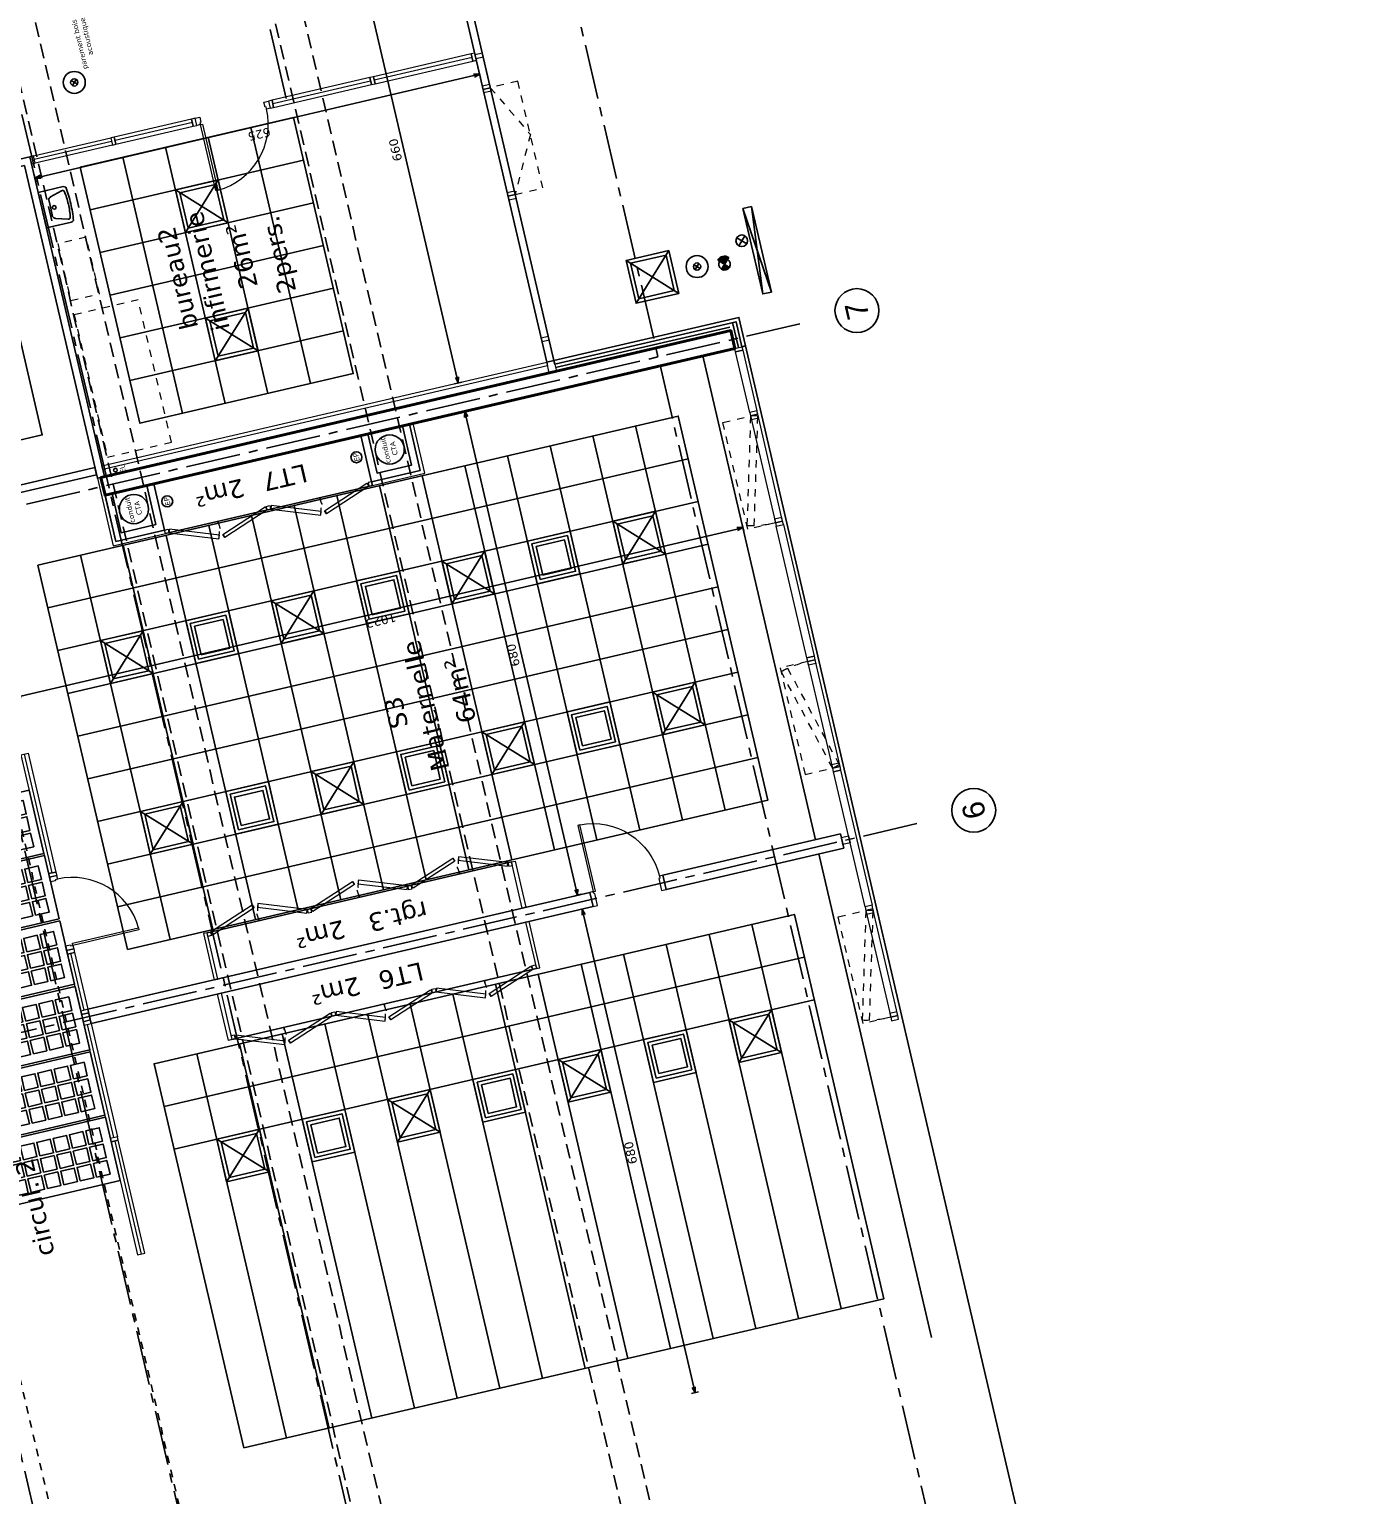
# Model space of a CAD drawing. Header units: metres. Extents: x -49 to 867749, y -579737 to 170817.
# Drawn here: x 867524.1 to 867542.36, y -408939.27 to -408919.2 of the extents above; entities that cross this region are included whole.
import ezdxf
from ezdxf.enums import TextEntityAlignment as Align

# ---------------------------------------------------------------- set-up
doc = ezdxf.new("R2010")
doc.units = ezdxf.units.M
doc.header["$MEASUREMENT"] = 0
doc.header["$PDMODE"] = 3
doc.header["$PDSIZE"] = 0.1
for name, pattern in [('01', [0.15, 0.1, -0.05]), ('02', [0.28, 0.2, -0.08]), ('AXES2', [1.125, 0.75, -0.125, 0.125, -0.125])]:
    doc.linetypes.add(name, pattern=pattern)
for name, color, linetype in [('00-AXE-0.00', 14, 'AXES2'), ('01-CLOISON-0.25', 3, 'Continuous'), ('01-DOUBLAGE-0.0x', 6, 'Continuous'), ('01-ISOL-0.08', 43, 'ISOLATION'), ('01-SANITAIRE-0.15', 44, 'Continuous'), ('02-VU-CACHE-01-0.10', 133, '01'), ('06-COT-50&100-0.20', 2, 'Continuous'), ('06-TXT-DETAILS-DIVERS-02.20', 2, 'Continuous'), ('06-TXT-DIVERS-0.20', 70, 'Continuous'), ('06-TXT-ETIQUETTES SURFACES', 210, 'Continuous'), ('07-PLAFONDS-0.13', 5, 'Continuous'), ('08-VU-0.13', 44, 'Continuous'), ('08-VU-0.20', 32, 'Continuous')]:
    doc.layers.add(name, color=color, linetype=linetype)
for name, color, linetype, lineweight in [('01-BETON-0.40', 4, 'Continuous', 40), ('01-MEN-CP-0.15', 2, 'Continuous', 18), ('01-MOBILIER-0.10', 10, 'Continuous', 9)]:
    doc.layers.add(name, color=color, linetype=linetype, lineweight=lineweight)
doc.styles.add('COT', font='verdana.ttf')
doc.styles.add('locaux 100', font='verdana.ttf', dxfattribs={"height": 0.22})
doc.styles.add('locaux 20', font='verdana.ttf', dxfattribs={"height": 0.07})
doc.styles.get("Standard").update_dxf_attribs({"font": 'arial.ttf'})
doc.linetypes.add('ISOLATION', pattern='A,0.0001,-0.1,[134,ltypeshp.shx,S=0.1,R=0,X=-0.1,Y=0],-0.2,[134,ltypeshp.shx,S=0.1,R=180,X=0.1,Y=0],-0.1', length=0.4001)
doc.dimstyles.new('COT50', dxfattribs={"dimtxt": 0.12, "dimasz": 0.08, "dimexe": 0.05, "dimexo": 0, "dimgap": 0.05, "dimtad": 1, "dimdec": 0, "dimlfac": 100, "dimzin": 0, "dimdsep": 46, "dimtxsty": 'COT', "dimblk": 'OPEN30', "dimcen": 0.04, "dimdle": 0.05, "dimclrd": 256, "dimclre": 256, "dimclrt": 6, "dimadec": 0, "dimazin": 0, "dimtm": 1e-09, "dimtfac": 1, "dimtdec": 0, "dimtmove": 1, "dimatfit": 0, "dimldrblk": 'OPEN30', "dimfxl": 0.05, "dimfxlon": 1, "dimtolj": 1, "dimtzin": 0, "dimlwd": -1, "dimlwe": -1, "dimarcsym": 0})

# ---------------------------------------------------------------- blocks, each defined once
blk = doc.blocks.new('ModulePlancherVerre')
at = {"layer": '08-VU-0.13'}
for points in [[(0.12, 1.685), (0.31, 1.685), (0.31, 1.495), (0.12, 1.495)], [(0.35, 1.685), (0.54, 1.685), (0.54, 1.495), (0.35, 1.495)], [(0.58, 1.685), (0.77, 1.685), (0.77, 1.495), (0.58, 1.495)], [(0.12, 1.455), (0.31, 1.455), (0.31, 1.265), (0.12, 1.265)], [(0.35, 1.455), (0.54, 1.455), (0.54, 1.265), (0.35, 1.265)], [(0.58, 1.455), (0.77, 1.455), (0.77, 1.265), (0.58, 1.265)], [(0.12, 1.225), (0.31, 1.225), (0.31, 1.035), (0.12, 1.035)], [(0.35, 1.225), (0.54, 1.225), (0.54, 1.035), (0.35, 1.035)], [(0.58, 1.225), (0.77, 1.225), (0.77, 1.035), (0.58, 1.035)], [(0.12, 0.995), (0.31, 0.995), (0.31, 0.805), (0.12, 0.805)], [(0.35, 0.995), (0.54, 0.995), (0.54, 0.805), (0.35, 0.805)], [(0.58, 0.995), (0.77, 0.995), (0.77, 0.805), (0.58, 0.805)], [(0.12, 0.765), (0.31, 0.765), (0.31, 0.575), (0.12, 0.575)], [(0.35, 0.765), (0.54, 0.765), (0.54, 0.575), (0.35, 0.575)], [(0.58, 0.765), (0.77, 0.765), (0.77, 0.575), (0.58, 0.575)], [(0.12, 0.535), (0.31, 0.535), (0.31, 0.345), (0.12, 0.345)], [(0.35, 0.535), (0.54, 0.535), (0.54, 0.345), (0.35, 0.345)], [(0.58, 0.535), (0.77, 0.535), (0.77, 0.345), (0.58, 0.345)], [(0.12, 0.305), (0.31, 0.305), (0.31, 0.115), (0.12, 0.115)], [(0.35, 0.305), (0.54, 0.305), (0.54, 0.115), (0.35, 0.115)], [(0.58, 0.305), (0.77, 0.305), (0.77, 0.115), (0.58, 0.115)]]:
    blk.add_lwpolyline(points, close=True, dxfattribs=at)
at = {"layer": '08-VU-0.20'}
blk.add_lwpolyline([(0, 0), (0.89, 0), (0.89, 1.8), (0, 1.8)], close=True, dxfattribs=at)
blk = doc.blocks.new('fen150')
at = {"linetype": '01'}
blk.add_lwpolyline([(-1.55, 0), (-1.55, 0.388), (-0.05, 0.388), (-0.05, 0)], dxfattribs=at)
blk.add_lwpolyline([(-1.525, 0.292), (-0.076, -0.097), (-0.05, 0), (-1.499, 0.388)], close=True, dxfattribs=at)
for points in [[(-1.6, -0.1), (-1.55, -0.1), (-1.55, 0), (-1.6, 0)], [(-1.55, -0.1), (-1.5, -0.1), (-1.5, 0), (-1.55, 0)], [(-0.05, -0.1), (0, -0.1), (0, 0), (-0.05, 0)], [(-1.55, -0.1), (-0.05, -0.1), (-0.05, 0), (-1.55, 0)], [(-0.1, -0.1), (-0.05, -0.1), (-0.05, 0), (-0.1, 0)]]:
    blk.add_lwpolyline(points, close=True)
blk.add_arc((-0.05, 0), 1.5, 165, 180, dxfattribs=at)
blk = doc.blocks.new('Spot-directionnel')
h = blk.add_hatch(color=256)
h.dxf.hatch_style = 1
h.paths.add_polyline_path([(-0.057, 0.057, 0.414214), (-0.057, -0.057), (0, 0)])
h = blk.add_hatch(color=256)
h.dxf.hatch_style = 1
h.paths.add_polyline_path([(0.078, 0.078), (0, 0), (0.078, -0.078, 0.414214)])
for p, q in [((-0.057, -0.057), (0.078, 0.078)), ((-0.057, 0.057), (0.078, -0.078))]:
    blk.add_line(p, q)
for radius, start, end in [(0.08, 45, 315), (0.11, 315, 45)]:
    blk.add_arc((0, 0), radius, start, end)
blk = doc.blocks.new('LuminaireSuspendu')
for p, q in [((-0.035, 0.035), (0.035, -0.035)), ((-0.035, -0.035), (0.035, 0.035))]:
    blk.add_line(p, q)
for radius in [0.15, 0.05]:
    blk.add_circle((0, 0), radius)
blk = doc.blocks.new('Eclairage-Pl-60x60')
for p, q in [((-0.3, 0.3), (0.3, -0.3)), ((-0.3, -0.3), (0.3, 0.3))]:
    blk.add_line(p, q)
for points in [[(-0.3, -0.3), (0.3, -0.3), (0.3, 0.3), (-0.3, 0.3)], [(-0.25, -0.25), (0.25, -0.25), (0.25, 0.25), (-0.25, 0.25)]]:
    blk.add_lwpolyline(points, close=True)
blk = doc.blocks.new('_Open30')
at = {"color": 0, "linetype": 'ByBlock', "lineweight": -2}
for p, q in [((-1, 0.27), (0, 0)), ((0, 0), (-1, -0.27)), ((0, 0), (-1, 0))]:
    blk.add_line(p, q, dxfattribs=at)
blk = doc.blocks.new('*D449')
at = {"layer": '06-COT-50&100-0.20', "transparency": 16777216}
for p, q in [((867531.722, -408931.228), (867531.625, -408931.251)), ((867533.198, -408937.783), (867531.691, -408931.318)), ((867533.265, -408937.849), (867533.168, -408937.872))]:
    blk.add_line(p, q, dxfattribs=at)
at = {"layer": 'Defpoints', "color": 0, "transparency": 16777216}
for p in [(867531.673, -408931.24), (867531.82, -408931.206), (867533.363, -408937.826)]:
    blk.add_point(p, dxfattribs=at)
at = {"layer": '06-COT-50&100-0.20', "transparency": 16777216, "xscale": 0.08, "yscale": 0.08, "zscale": 0.08}
for p, rotation in [((867531.673, -408931.24), 103.1212703830424), ((867533.217, -408937.861), 283.1212703830424)]:
    blk.add_blockref('_Open30', p, dxfattribs=dict(at, rotation=rotation))
at = {"layer": '06-COT-50&100-0.20', "color": 6, "transparency": 16777216, "insert": (867532.335, -408934.576), "char_height": 0.12, "attachment_point": 5, "rotation": 103.1213, "style": 'COT'}
blk.add_mtext('\\A1;680', dxfattribs=at)
blk = doc.blocks.new('*D450')
at = {"layer": '06-COT-50&100-0.20', "transparency": 16777216}
for p, q in [((867530.016, -408924.438), (867530.113, -408924.416)), ((867531.59, -408930.971), (867530.083, -408924.505)), ((867531.657, -408931.038), (867531.56, -408931.061))]:
    blk.add_line(p, q, dxfattribs=at)
at = {"layer": 'Defpoints', "color": 0, "transparency": 16777216}
for p in [(867530.065, -408924.427), (867529.22, -408924.624), (867531.755, -408931.015)]:
    blk.add_point(p, dxfattribs=at)
at = {"layer": '06-COT-50&100-0.20', "transparency": 16777216, "xscale": 0.08, "yscale": 0.08, "zscale": 0.08}
for p, rotation in [((867530.065, -408924.427), 103.1212703830424), ((867531.608, -408931.049), 283.1212703830424)]:
    blk.add_blockref('_Open30', p, dxfattribs=dict(at, rotation=rotation))
at = {"layer": '06-COT-50&100-0.20', "color": 6, "transparency": 16777216, "insert": (867530.727, -408927.764), "char_height": 0.12, "attachment_point": 5, "rotation": 103.1213, "style": 'COT'}
blk.add_mtext('\\A1;680', dxfattribs=at)
blk = doc.blocks.new('*D451')
at = {"layer": '06-COT-50&100-0.20', "transparency": 16777216}
for p, q in [((867528.427, -408917.621), (867528.524, -408917.598)), ((867529.956, -408923.959), (867528.494, -408917.688)), ((867529.925, -408924.049), (867530.023, -408924.026))]:
    blk.add_line(p, q, dxfattribs=at)
at = {"layer": 'Defpoints', "color": 0, "transparency": 16777216}
for p in [(867528.476, -408917.61), (867527.814, -408917.764), (867529.239, -408924.209)]:
    blk.add_point(p, dxfattribs=at)
at = {"layer": '06-COT-50&100-0.20', "transparency": 16777216, "xscale": 0.08, "yscale": 0.08, "zscale": 0.08}
for p, rotation in [((867528.476, -408917.61), 103.1212703830424), ((867529.974, -408924.037), 283.1212703830424)]:
    blk.add_blockref('_Open30', p, dxfattribs=dict(at, rotation=rotation))
at = {"layer": '06-COT-50&100-0.20', "color": 6, "transparency": 16777216, "insert": (867529.115, -408920.849), "char_height": 0.12, "attachment_point": 5, "rotation": 103.1213, "style": 'COT'}
blk.add_mtext('\\A1;660', dxfattribs=at)
blk = doc.blocks.new('P90')
at = {"linetype": 'Continuous'}
for points in [[(-0.05, 0.929), (-0.05, 0), (-0.08, 0), (-0.08, 0.929)], [(-0.965, -0.03), (-0.965, -0.1), (-1.03, -0.1), (-1.03, 0), (-0.98, 0), (-0.98, -0.03)], [(0, 0), (0, -0.1), (-0.065, -0.1), (-0.065, -0.03), (-0.05, -0.03), (-0.05, 0)]]:
    blk.add_lwpolyline(points, close=True, dxfattribs=at)
blk.add_arc((-0.043, -0.006), 0.937, 92.2388, 179.6062, dxfattribs=at)
at = {"linetype": 'Continuous', "text_generation_flag": 6}
blk.add_attdef('TEXTE', text='', height=0.08, rotation=90, dxfattribs=at).set_placement((-0.188, 0.469), align=Align.CENTER)
blk = doc.blocks.new('P90-20')
at = {"linetype": 'Continuous'}
for points in [[(-0.05, 0.929), (-0.05, 0), (-0.08, 0), (-0.08, 0.929)], [(-0.965, -0.03), (-0.965, -0.2), (-1.03, -0.2), (-1.03, 0), (-0.98, 0), (-0.98, -0.03)], [(0, 0), (0, -0.2), (-0.065, -0.2), (-0.065, -0.03), (-0.05, -0.03), (-0.05, 0)]]:
    blk.add_lwpolyline(points, close=True, dxfattribs=at)
blk.add_arc((-0.043, -0.006), 0.937, 92.2388, 179.6062, dxfattribs=at)
at = {"linetype": 'Continuous', "text_generation_flag": 6}
blk.add_attdef('TEXTE', text='', height=0.08, rotation=90, dxfattribs=at).set_placement((-0.188, 0.469), align=Align.CENTER)
blk = doc.blocks.new('*D459')
at = {"layer": '06-COT-50&100-0.20', "transparency": 16777216}
for p, q in [((867530.19, -408919.832), (867524.256, -408921.216)), ((867530.257, -408919.766), (867530.28, -408919.863)), ((867524.167, -408921.185), (867524.19, -408921.282))]:
    blk.add_line(p, q, dxfattribs=at)
at = {"layer": 'Defpoints', "color": 0, "transparency": 16777216}
for p in [(867530.223, -408919.621), (867524.133, -408921.04), (867524.179, -408921.234)]:
    blk.add_point(p, dxfattribs=at)
at = {"layer": '06-COT-50&100-0.20', "transparency": 16777216, "xscale": 0.08, "yscale": 0.08, "zscale": 0.08}
for p, rotation in [((867530.268, -408919.814), 13.12127038304243), ((867524.179, -408921.234), 193.1212703830424)]:
    blk.add_blockref('_Open30', p, dxfattribs=dict(at, rotation=rotation))
at = {"layer": '06-COT-50&100-0.20', "color": 6, "transparency": 16777216, "insert": (867527.249, -408920.634), "char_height": 0.12, "attachment_point": 5, "rotation": 193.1213, "style": 'COT'}
blk.add_mtext('\\A1;625', dxfattribs=at)
blk = doc.blocks.new('*D466')
at = {"layer": '06-COT-50&100-0.20', "transparency": 16777216}
for p, q in [((867533.86, -408925.971), (867533.882, -408926.068)), ((867533.793, -408926.038), (867523.986, -408928.324)), ((867523.897, -408928.293), (867523.919, -408928.39))]:
    blk.add_line(p, q, dxfattribs=at)
at = {"layer": 'Defpoints', "color": 0, "transparency": 16777216}
for p in [(867533.323, -408923.668), (867523.292, -408925.698), (867523.908, -408928.342)]:
    blk.add_point(p, dxfattribs=at)
at = {"layer": '06-COT-50&100-0.20', "transparency": 16777216, "xscale": 0.08, "yscale": 0.08, "zscale": 0.08}
for p, rotation in [((867533.871, -408926.019), 13.12127038304243), ((867523.908, -408928.342), 193.1212703830424)]:
    blk.add_blockref('_Open30', p, dxfattribs=dict(at, rotation=rotation))
at = {"layer": '06-COT-50&100-0.20', "color": 6, "transparency": 16777216, "insert": (867528.915, -408927.29), "char_height": 0.12, "attachment_point": 5, "rotation": 193.1213, "style": 'COT'}
blk.add_mtext('\\A1;1023', dxfattribs=at)
blk = doc.blocks.new('lav')
for p, q in [((0, 0.5), (-0.35, 0.5)), ((-0.316, 0.45), (-0.15, 0.4)), ((0, 0), (0, 0.5)), ((-0.117, 0.367), (-0.117, 0.25)), ((-0.117, 0.133), (-0.117, 0.25)), ((0, 0), (-0.35, 0)), ((-0.316, 0.05), (-0.15, 0.1))]:
    blk.add_line(p, q)
blk.add_circle((-0.167, 0.25), 0.025)
for centre, radius, start, end in [((1.511, 0.231), 1.911, 172.4054, 179.4234), ((-0.33, 0.418), 0.0844, 103.8031, 129.327), ((0.498, 0.264), 0.864, 168.6901, 180.9211), ((-0.325, 0.425), 0.0264, 71.5651, 161.5651), ((1.511, 0.269), 1.911, 180.5766, 187.5946), ((0.498, 0.236), 0.864, 179.0789, 191.3099), ((-0.172, 0.344), 0.0598, 21.8014, 68.1986), ((-0.34, 0.062), 0.0625, 226.0761, 260.7938), ((-0.325, 0.075), 0.0264, 198.4349, 288.4349), ((-0.172, 0.156), 0.0598, 291.8014, 338.1986)]:
    blk.add_arc(centre, radius, start, end)

msp = doc.modelspace()

# ---------------------------------------------------------------- linework, layer by layer
at = {"layer": '00-AXE-0.00'}
for p, q in [((867542.356, -408965.065), (867528.312, -408904.813)), ((867534.898, -408967.111), (867520.854, -408906.859)), ((867532.639, -408967.33), (867518.594, -408907.078)), ((867527.785, -408955.001), (867516.717, -408907.52)), ((867534.653, -408923.229), (867519.971, -408926.652)), ((867536.252, -408930.07), (867521.565, -408933.493))]:
    msp.add_line(p, q, dxfattribs=at)
at = {"layer": '00-AXE-0.00', "linetype": 'Continuous'}
for centre in [(867535.432, -408923.048), (867537.032, -408929.888)]:
    msp.add_circle(centre, 0.3, dxfattribs=at)
at = {"layer": '01-BETON-0.40'}
msp.add_lwpolyline([(867525.082, -408925.332), (867525.139, -408925.575), (867533.761, -408923.565), (867533.704, -408923.322)], close=True, dxfattribs=at)
at = {"layer": '01-CLOISON-0.25'}
for points in [[(867522.377, -408922.215), (867522.185, -408921.391), (867524.111, -408920.943), (867525.131, -408925.32), (867525.034, -408925.343), (867524.036, -408921.063), (867522.305, -408921.466), (867522.474, -408922.192)], [(867525, -408925.197), (867523.269, -408925.6), (867522.708, -408923.195), (867522.611, -408923.218), (867523.172, -408925.623), (867523.113, -408925.637), (867523.135, -408925.734), (867525.022, -408925.294)], [(867528.788, -408925.392), (867528.64, -408924.759), (867528.738, -408924.736), (867528.863, -408925.272), (867529.335, -408925.162), (867529.21, -408924.626), (867529.307, -408924.603), (867529.455, -408925.236)], [(867525.287, -408926.208), (867525.139, -408925.575), (867525.237, -408925.552), (867525.361, -408926.088), (867525.834, -408925.978), (867525.709, -408925.442), (867525.806, -408925.42), (867525.954, -408926.053)], [(867535.207, -408930.211), (867532.777, -408930.777), (867532.823, -408930.972), (867535.253, -408930.405)], [(867531.774, -408931.011), (867531.82, -408931.206), (867524.949, -408932.807), (867524.903, -408932.612)]]:
    msp.add_lwpolyline(points, close=True, dxfattribs=at)
at = {"layer": '01-DOUBLAGE-0.0x'}
msp.add_lwpolyline([(867533.858, -408923.543), (867533.779, -408923.202), (867531.295, -408923.781), (867531.284, -408923.732), (867533.816, -408923.142), (867533.907, -408923.531), (867533.858, -408923.543)], close=True, dxfattribs=at)
at = {"layer": '01-ISOL-0.08', "ltscale": 0.1}
for p, q in [((867533.693, -408923.273), (867531.307, -408923.829)), ((867533.81, -408923.554), (867533.73, -408923.213))]:
    msp.add_line(p, q, dxfattribs=at)
at = {"layer": '01-MEN-CP-0.15'}
for p, q in [((867530.163, -408919.583), (867528.824, -408919.895)), ((867528.775, -408919.907), (867527.436, -408920.219)), ((867526.336, -408920.475), (867525.277, -408920.722)), ((867525.229, -408920.733), (867524.171, -408920.98)), ((867524.417, -408930.744), (867524.037, -408929.118)), ((867524.855, -408932.624), (867524.673, -408931.845)), ((867525.261, -408934.367), (867524.9, -408932.818)), ((867525.272, -408934.416), (867525.633, -408935.963))]:
    msp.add_line(p, q, dxfattribs=at)
for points in [[(867531.187, -408923.755), (867529.688, -408917.327), (867529.786, -408917.304), (867531.284, -408923.732)], [(867529.688, -408917.327), (867531.187, -408923.755), (867531.284, -408923.732), (867529.786, -408917.304)], [(867530.174, -408919.632), (867530.152, -408919.534), (867528.813, -408919.847), (867528.835, -408919.944)], [(867530.223, -408919.621), (867530.2, -408919.523), (867530.152, -408919.534), (867530.174, -408919.632)], [(867530.218, -408919.601), (867530.205, -408919.543), (867530.302, -408919.52), (867530.316, -408919.578)], [(867528.787, -408919.955), (867528.764, -408919.858), (867527.425, -408920.17), (867527.447, -408920.267)], [(867528.835, -408919.944), (867528.813, -408919.847), (867528.764, -408919.858), (867528.787, -408919.955)], [(867530.316, -408920.02), (867530.305, -408919.971), (867530.402, -408919.948), (867530.413, -408919.997)], [(867530.327, -408920.068), (867530.316, -408920.02), (867530.413, -408919.997), (867530.425, -408920.046)], [(867530.657, -408921.481), (867530.316, -408920.02), (867530.413, -408919.997), (867530.754, -408921.458)], [(867527.447, -408920.267), (867527.425, -408920.17), (867527.376, -408920.181), (867527.399, -408920.279)], [(867526.347, -408920.524), (867526.324, -408920.427), (867525.266, -408920.673), (867525.289, -408920.771)], [(867526.396, -408920.513), (867526.373, -408920.415), (867526.324, -408920.427), (867526.347, -408920.524)], [(867524.182, -408921.029), (867524.159, -408920.931), (867525.217, -408920.685), (867525.24, -408920.782)], [(867525.289, -408920.771), (867525.266, -408920.673), (867525.217, -408920.685), (867525.24, -408920.782)], [(867524.182, -408921.029), (867524.159, -408920.931), (867524.111, -408920.943), (867524.133, -408921.04)], [(867530.657, -408921.481), (867530.645, -408921.432), (867530.743, -408921.409), (867530.754, -408921.458)], [(867530.67, -408921.539), (867530.657, -408921.481), (867530.754, -408921.458), (867530.768, -408921.516)], [(867531.122, -408923.477), (867531.108, -408923.419), (867531.206, -408923.396), (867531.219, -408923.454)], [(867533.858, -408923.543), (867533.87, -408923.591), (867533.772, -408923.614), (867533.761, -408923.565)], [(867525.108, -408925.223), (867525.097, -408925.174), (867531.187, -408923.755), (867531.198, -408923.803)], [(867531.284, -408923.732), (867531.318, -408923.878), (867531.221, -408923.901), (867531.187, -408923.755)], [(867533.87, -408923.591), (867534.063, -408924.419), (867533.965, -408924.442), (867533.772, -408923.614)], [(867525.954, -408926.053), (867525.287, -408926.208), (867525.082, -408925.332), (867525.034, -408925.343), (867525.249, -408926.268), (867525.965, -408926.101)], [(867528.173, -408925.829), (867528.145, -408925.787), (867528.723, -408925.41), (867528.751, -408925.452)], [(867528.739, -408925.403), (867528.751, -408925.452), (867528.799, -408925.441), (867528.788, -408925.392)], [(867526.78, -408926.154), (867526.753, -408926.112), (867527.331, -408925.735), (867527.358, -408925.777)], [(867527.395, -408925.717), (867527.407, -408925.765), (867527.358, -408925.777), (867527.346, -408925.728)], [(867528.092, -408925.848), (867528.098, -408925.798), (867527.413, -408925.716), (867527.407, -408925.765)], [(867526.003, -408926.041), (867526.014, -408926.09), (867525.965, -408926.101), (867525.954, -408926.053)], [(867526.699, -408926.173), (867526.705, -408926.123), (867526.02, -408926.04), (867526.014, -408926.09)], [(867534.426, -408925.977), (867534.846, -408927.779), (867534.748, -408927.802), (867534.328, -408926)], [(867524.086, -408929.106), (867524.465, -408930.733), (867524.368, -408930.755), (867523.989, -408929.129)], [(867535.209, -408929.337), (867535.64, -408931.188), (867535.543, -408931.21), (867535.112, -408929.36)], [(867535.316, -408930.237), (867535.339, -408930.334), (867535.241, -408930.357), (867535.219, -408930.259)], [(867529.358, -408930.955), (867529.33, -408930.913), (867529.9, -408930.541), (867529.927, -408930.583)], [(867530.649, -408930.654), (867530.655, -408930.604), (867529.98, -408930.523), (867529.974, -408930.572)], [(867530.715, -408930.642), (867530.704, -408930.593), (867530.655, -408930.604), (867530.666, -408930.653)], [(867530.851, -408931.226), (867530.704, -408930.593), (867530.752, -408930.582), (867530.9, -408931.215)], [(867524.379, -408930.804), (867524.368, -408930.755), (867524.465, -408930.733), (867524.477, -408930.781)], [(867527.984, -408931.275), (867527.957, -408931.233), (867528.527, -408930.862), (867528.554, -408930.903)], [(867529.276, -408930.974), (867529.282, -408930.924), (867528.607, -408930.843), (867528.601, -408930.893)], [(867529.342, -408930.962), (867529.33, -408930.913), (867529.282, -408930.924), (867529.293, -408930.973)], [(867526.611, -408931.595), (867526.584, -408931.553), (867527.153, -408931.182), (867527.181, -408931.223)], [(867527.902, -408931.294), (867527.908, -408931.244), (867527.233, -408931.163), (867527.227, -408931.213)], [(867527.969, -408931.282), (867527.957, -408931.233), (867527.908, -408931.244), (867527.92, -408931.293)], [(867526.683, -408932.198), (867526.535, -408931.565), (867526.487, -408931.576), (867526.634, -408932.209)], [(867526.547, -408931.613), (867526.535, -408931.565), (867526.584, -408931.553), (867526.595, -408931.602)], [(867530.897, -408931.421), (867531.044, -408932.054), (867531.093, -408932.042), (867530.945, -408931.409)], [(867524.624, -408931.856), (867524.613, -408931.807), (867524.71, -408931.785), (867524.722, -408931.833)], [(867524.624, -408931.856), (867524.722, -408931.833), (867524.903, -408932.612), (867524.806, -408932.635)], [(867530.968, -408932.023), (867530.995, -408932.065), (867530.426, -408932.437), (867530.399, -408932.395)], [(867531.033, -408932.005), (867531.044, -408932.054), (867530.995, -408932.065), (867530.984, -408932.016)], [(867526.728, -408932.392), (867526.876, -408933.025), (867526.827, -408933.037), (867526.68, -408932.404)], [(867529.595, -408932.343), (867529.622, -408932.385), (867529.053, -408932.757), (867529.025, -408932.715)], [(867529.66, -408932.325), (867529.671, -408932.374), (867529.622, -408932.385), (867529.611, -408932.336)], [(867529.677, -408932.324), (867529.671, -408932.374), (867530.346, -408932.455), (867530.352, -408932.406)], [(867524.915, -408932.661), (867524.903, -408932.612), (867524.806, -408932.635), (867524.817, -408932.684)], [(867524.84, -408932.781), (867524.937, -408932.758), (867524.915, -408932.661), (867524.817, -408932.684)], [(867524.949, -408932.807), (867524.937, -408932.758), (867524.84, -408932.781), (867524.851, -408932.83)], [(867528.222, -408932.663), (867528.249, -408932.705), (867527.679, -408933.077), (867527.652, -408933.035)], [(867528.286, -408932.645), (867528.298, -408932.694), (867528.249, -408932.705), (867528.238, -408932.657)], [(867528.304, -408932.644), (867528.298, -408932.694), (867528.973, -408932.775), (867528.979, -408932.726)], [(867524.949, -408932.807), (867525.31, -408934.356), (867525.212, -408934.378), (867524.851, -408932.83)], [(867526.864, -408932.977), (867526.876, -408933.025), (867526.925, -408933.014), (867526.913, -408932.965)], [(867526.93, -408932.964), (867526.925, -408933.014), (867527.6, -408933.095), (867527.606, -408933.046)], [(867525.321, -408934.404), (867525.31, -408934.356), (867525.212, -408934.378), (867525.224, -408934.427)], [(867525.682, -408935.951), (867525.321, -408934.404), (867525.224, -408934.427), (867525.584, -408935.974)]]:
    msp.add_lwpolyline(points, close=True, dxfattribs=at)
at = {"layer": '01-MEN-CP-0.15', "linetype": '01'}
for points in [[(867530.754, -408921.458), (867531.132, -408921.37), (867530.792, -408919.909), (867530.413, -408919.997)], [(867530.413, -408919.997), (867530.962, -408920.639), (867530.754, -408921.458)]]:
    msp.add_lwpolyline(points, dxfattribs=at)
at = {"layer": '01-MEN-CP-0.15'}
msp.add_lwpolyline([(867529.455, -408925.236), (867528.788, -408925.392), (867528.799, -408925.441), (867529.515, -408925.274), (867529.356, -408924.592), (867529.307, -408924.603), (867529.455, -408925.236)], dxfattribs=at)
at = {"layer": '01-MEN-CP-0.15', "linetype": '01', "ltscale": 0.5}
for centre, radius, start, end in [((867527.407, -408925.765), 0.69, 353.1213, 13.1213), ((867528.751, -408925.452), 0.69, 193.1213, 213.1213), ((867526.014, -408926.09), 0.69, 353.1213, 13.1213), ((867527.358, -408925.777), 0.69, 193.1213, 213.1213), ((867529.33, -408930.913), 0.68, 13.1213, 33.1213), ((867530.655, -408930.604), 0.68, 173.1213, 193.1213), ((867527.957, -408931.233), 0.68, 13.1213, 33.1213), ((867529.282, -408930.924), 0.68, 173.1213, 193.1213), ((867526.584, -408931.553), 0.68, 13.1213, 33.1213), ((867527.908, -408931.244), 0.68, 173.1213, 193.1213), ((867530.995, -408932.065), 0.68, 193.1213, 213.1213), ((867529.671, -408932.374), 0.68, 353.1213, 13.1213), ((867528.298, -408932.694), 0.68, 353.1213, 13.1213), ((867529.622, -408932.385), 0.68, 193.1213, 213.1213), ((867526.925, -408933.014), 0.68, 353.1213, 13.1213), ((867528.249, -408932.705), 0.68, 193.1213, 213.1213)]:
    msp.add_arc(centre, radius, start, end, dxfattribs=at)
at = {"layer": '01-MOBILIER-0.10', "linetype": '01'}
for points in [[(867525.062, -408922.821), (867524.88, -408922.042), (867524.491, -408922.132), (867524.672, -408922.912)], [(867525.172, -408925.054), (867526.048, -408924.85), (867525.594, -408922.902), (867524.718, -408923.106)]]:
    msp.add_lwpolyline(points, close=True, dxfattribs=at)
at = {"layer": '01-SANITAIRE-0.15', "linetype": '02'}
msp.add_lwpolyline([(867538.595, -408959.063), (867536.693, -408950.904), (867534.533, -408949.41), (867526.679, -408915.717), (867526.14, -408915.382), (867518.408, -408917.184), (867518.073, -408917.723), (867519.164, -408922.403), (867518.774, -408922.493), (867517.646, -408917.652), (867518.156, -408916.832), (867526.211, -408914.955), (867527.031, -408915.465), (867534.887, -408949.168), (867537.048, -408950.662), (867539.102, -408959.474), (867538.21, -408960.909), (867533.014, -408962.12), (867532.923, -408961.731), (867537.957, -408960.557), (867538.675, -408959.404)], dxfattribs=at)
msp.add_lwpolyline([(867538.034, -408959.298), (867536.162, -408951.265), (867530.335, -408947.237), (867523.291, -408917.02), (867522.753, -408916.685), (867519.008, -408917.558), (867518.673, -408918.096), (867519.651, -408922.289), (867519.261, -408922.38), (867518.246, -408918.026), (867518.756, -408917.206), (867522.823, -408916.258), (867523.643, -408916.768), (867530.689, -408946.996), (867536.516, -408951.024), (867538.461, -408959.368), (867537.831, -408960.381), (867532.878, -408961.536), (867532.787, -408961.146), (867537.579, -408960.029)], close=True, dxfattribs=at)
at = {"layer": '01-SANITAIRE-0.15'}
for centre, radius in [((867529.036, -408924.949), 0.2), ((867528.581, -408925.055), 0.075), ((867525.282, -408925.232), 0.025), ((867525.535, -408925.765), 0.2), ((867525.99, -408925.659), 0.075)]:
    msp.add_circle(centre, radius, dxfattribs=at)
at = {"layer": '02-VU-CACHE-01-0.10'}
msp.add_lwpolyline([(867529.333, -408953.038), (867521.479, -408919.343), (867519.796, -408919.736), (867527.65, -408953.431)], close=True, dxfattribs=at)
at = {"layer": '06-TXT-DETAILS-DIVERS-02.20'}
msp.add_lwpolyline([(867527.618, -408920.143), (867527.398, -408919.2)], dxfattribs=at)
at = {"layer": '07-PLAFONDS-0.13'}
for p, q in [((867527.953, -408924.046), (867527.136, -408920.54)), ((867527.369, -408924.182), (867526.552, -408920.676)), ((867526.2, -408924.455), (867525.383, -408920.949)), ((867526.785, -408924.319), (867525.968, -408920.813)), ((867524.935, -408921.669), (867527.857, -408920.988)), ((867525.071, -408922.254), (867527.993, -408921.573)), ((867533.872, -408921.652), (867534.261, -408922.794)), ((867534.144, -408922.821), (867533.989, -408921.625)), ((867525.207, -408922.838), (867528.129, -408922.157)), ((867533.924, -408922.136), (867533.788, -408922.051)), ((867533.814, -408922.161), (867533.899, -408922.026)), ((867525.344, -408923.422), (867528.265, -408922.741)), ((867525.48, -408924.007), (867528.402, -408923.326)), ((867533.043, -408930.022), (867531.817, -408924.763)), ((867533.627, -408929.886), (867532.401, -408924.627)), ((867532.459, -408930.158), (867531.233, -408924.899)), ((867533.122, -408925.075), (867524.357, -408927.118)), ((867531.29, -408930.431), (867530.064, -408925.172)), ((867531.874, -408930.294), (867530.648, -408925.035)), ((867530.706, -408930.567), (867529.48, -408925.308)), ((867530.121, -408930.703), (867528.895, -408925.444)), ((867533.258, -408925.659), (867524.493, -408927.702)), ((867528.953, -408930.976), (867527.727, -408925.716)), ((867529.537, -408930.839), (867528.311, -408925.58)), ((867528.368, -408931.112), (867527.142, -408925.853)), ((867527.2, -408931.384), (867525.974, -408926.125)), ((867527.784, -408931.248), (867526.558, -408925.989)), ((867533.394, -408926.244), (867524.629, -408928.287)), ((867526.615, -408931.52), (867525.389, -408926.261)), ((867526.031, -408931.657), (867524.805, -408926.398)), ((867533.531, -408926.828), (867524.766, -408928.871)), ((867533.667, -408927.412), (867524.902, -408929.455)), ((867533.803, -408927.997), (867525.038, -408930.04)), ((867533.939, -408928.581), (867525.174, -408930.624)), ((867534.075, -408929.165), (867525.31, -408931.208)), ((867534.633, -408936.845), (867533.408, -408931.586)), ((867535.218, -408936.709), (867533.992, -408931.45)), ((867534.049, -408936.982), (867532.823, -408931.723)), ((867534.712, -408931.898), (867525.947, -408933.941)), ((867532.88, -408937.254), (867531.655, -408931.995)), ((867533.465, -408937.118), (867532.239, -408931.859)), ((867532.296, -408937.39), (867531.07, -408932.131)), ((867531.712, -408937.526), (867530.486, -408932.267)), ((867534.849, -408932.483), (867526.084, -408934.526)), ((867530.543, -408937.799), (867529.317, -408932.54)), ((867531.127, -408937.663), (867529.902, -408932.404)), ((867529.959, -408937.935), (867528.733, -408932.676)), ((867528.79, -408938.207), (867527.564, -408932.948)), ((867529.374, -408938.071), (867528.149, -408932.812)), ((867528.206, -408938.344), (867526.98, -408933.085)), ((867527.621, -408938.48), (867526.396, -408933.221))]:
    msp.add_line(p, q, dxfattribs=at)
for points in [[(867527.721, -408920.404), (867528.538, -408923.91), (867525.616, -408924.591), (867524.799, -408921.085)], [(867533.872, -408921.652), (867534.144, -408922.821), (867534.261, -408922.794), (867533.989, -408921.625)], [(867525.447, -408931.793), (867524.221, -408926.534), (867532.986, -408924.491), (867534.212, -408929.75)], [(867527.037, -408938.616), (867525.811, -408933.357), (867534.576, -408931.314), (867535.802, -408936.573)]]:
    msp.add_lwpolyline(points, close=True, dxfattribs=at)
at = {"layer": '07-PLAFONDS-0.13', "color": 1}
for points in [[(867531.057, -408926.788), (867530.921, -408926.204), (867531.505, -408926.068), (867531.641, -408926.652)], [(867531.094, -408926.728), (867530.981, -408926.241), (867531.468, -408926.128), (867531.581, -408926.615)], [(867531.132, -408926.668), (867531.041, -408926.279), (867531.43, -408926.188), (867531.521, -408926.578)], [(867528.72, -408927.333), (867528.583, -408926.749), (867529.168, -408926.613), (867529.304, -408927.197)], [(867528.757, -408927.273), (867528.643, -408926.786), (867529.13, -408926.673), (867529.244, -408927.16)], [(867528.794, -408927.213), (867528.704, -408926.824), (867529.093, -408926.733), (867529.184, -408927.122)], [(867526.382, -408927.878), (867526.246, -408927.294), (867526.83, -408927.158), (867526.967, -408927.742)], [(867526.42, -408927.818), (867526.306, -408927.331), (867526.793, -408927.218), (867526.907, -408927.705)], [(867526.457, -408927.758), (867526.366, -408927.368), (867526.756, -408927.278), (867526.847, -408927.667)], [(867531.602, -408929.126), (867531.466, -408928.541), (867532.05, -408928.405), (867532.186, -408928.99)], [(867531.639, -408929.066), (867531.526, -408928.579), (867532.013, -408928.465), (867532.126, -408928.952)], [(867531.677, -408929.006), (867531.586, -408928.616), (867531.975, -408928.525), (867532.066, -408928.915)], [(867529.264, -408929.671), (867529.128, -408929.086), (867529.713, -408928.95), (867529.849, -408929.534)], [(867529.302, -408929.611), (867529.188, -408929.124), (867529.675, -408929.01), (867529.789, -408929.497)], [(867529.339, -408929.551), (867529.248, -408929.161), (867529.638, -408929.07), (867529.729, -408929.46)], [(867526.927, -408930.215), (867526.791, -408929.631), (867527.375, -408929.495), (867527.511, -408930.079)], [(867526.964, -408930.155), (867526.851, -408929.668), (867527.338, -408929.555), (867527.451, -408930.042)], [(867527.002, -408930.095), (867526.911, -408929.706), (867527.301, -408929.615), (867527.391, -408930.005)], [(867532.647, -408933.612), (867532.511, -408933.027), (867533.096, -408932.891), (867533.232, -408933.476)], [(867532.685, -408933.552), (867532.571, -408933.065), (867533.058, -408932.951), (867533.172, -408933.438)], [(867532.722, -408933.492), (867532.631, -408933.102), (867533.021, -408933.011), (867533.112, -408933.401)], [(867530.31, -408934.157), (867530.174, -408933.572), (867530.758, -408933.436), (867530.894, -408934.02)], [(867530.347, -408934.097), (867530.234, -408933.61), (867530.721, -408933.496), (867530.834, -408933.983)], [(867530.385, -408934.037), (867530.294, -408933.647), (867530.684, -408933.556), (867530.774, -408933.946)], [(867527.973, -408934.701), (867527.837, -408934.117), (867528.421, -408933.981), (867528.557, -408934.565)], [(867528.01, -408934.641), (867527.897, -408934.154), (867528.384, -408934.041), (867528.497, -408934.528)], [(867528.048, -408934.581), (867527.957, -408934.192), (867528.346, -408934.101), (867528.437, -408934.491)]]:
    msp.add_lwpolyline(points, close=True, dxfattribs=at)
at = {"layer": '07-PLAFONDS-0.13'}
msp.add_circle((867533.856, -408922.093), 0.08, dxfattribs=at)
at = {"layer": '08-VU-0.13'}
for p, q in [((867538.629, -408943.787), (867533.907, -408923.531)), ((867534.866, -408930.29), (867533.323, -408923.668)), ((867525.965, -408926.101), (867528.799, -408925.441)), ((867526.535, -408931.565), (867530.704, -408930.593)), ((867536.455, -408937.106), (867534.912, -408930.485)), ((867526.876, -408933.025), (867531.064, -408932.049))]:
    msp.add_line(p, q, dxfattribs=at)
msp.add_lwpolyline([(867522.441, -408922.05), (867523.588, -408921.783), (867524.279, -408924.749), (867523.133, -408925.016)], dxfattribs=at)

# ---------------------------------------------------------------- block references
at = {"rotation": 103.121270379485}
for p in [(867524.303, -408930.477), (867524.512, -408931.373), (867524.721, -408932.269), (867524.93, -408933.165), (867525.138, -408934.061), (867525.347, -408934.957)]:
    msp.add_blockref('ModulePlancherVerre', p, dxfattribs=at)
at = {"layer": '01-MEN-CP-0.15'}
for name, p, rotation in [('P90', (867526.396, -408920.513), 193.1212703726105), ('fen150', (867533.965, -408924.442), 103.121270379485), ('P90', (867524.71, -408931.785), 283.121270393234), ('fen150', (867535.543, -408931.21), 103.121270379485)]:
    msp.add_blockref(name, p, dxfattribs=dict(at, rotation=rotation))
at = {"layer": '01-MEN-CP-0.15', "xscale": -1}
for name, p, rotation in [('fen150', (867535.112, -408929.36), 103.1212703794849), ('P90-20', (867531.774, -408931.011), 13.12127037910641)]:
    msp.add_blockref(name, p, dxfattribs=dict(at, rotation=rotation))
at = {"layer": '01-SANITAIRE-0.15', "extrusion": (0, 0, -1), "xscale": -1, "zscale": -1, "rotation": 166.8787296338855}
msp.add_blockref('lav', (-867524.224, -408921.43), dxfattribs=at)
at = {"layer": '07-PLAFONDS-0.13', "rotation": 103.121270379485}
for name, p in [('LuminaireSuspendu', (867524.718, -408919.925)), ('Eclairage-Pl-60x60', (867526.464, -408921.621)), ('Eclairage-Pl-60x60', (867532.632, -408922.588)), ('LuminaireSuspendu', (867533.244, -408922.446)), ('Spot-directionnel', (867533.62, -408922.414)), ('Eclairage-Pl-60x60', (867526.873, -408923.374)), ('Eclairage-Pl-60x60', (867532.45, -408926.156)), ('Eclairage-Pl-60x60', (867530.112, -408926.701)), ('Eclairage-Pl-60x60', (867527.775, -408927.245)), ('Eclairage-Pl-60x60', (867525.438, -408927.79)), ('Eclairage-Pl-60x60', (867532.995, -408928.493)), ('Eclairage-Pl-60x60', (867530.657, -408929.038)), ('Eclairage-Pl-60x60', (867528.32, -408929.583)), ('Eclairage-Pl-60x60', (867525.983, -408930.128)), ('Eclairage-Pl-60x60', (867534.04, -408932.979)), ('Eclairage-Pl-60x60', (867531.703, -408933.524)), ('Eclairage-Pl-60x60', (867529.366, -408934.069)), ('Eclairage-Pl-60x60', (867527.028, -408934.614))]:
    msp.add_blockref(name, p, dxfattribs=at)

# ---------------------------------------------------------------- texts
at = {"layer": '00-AXE-0.00'}
for s, p in [('7', (867535.432, -408923.048)), ('6', (867537.032, -408929.888))]:
    msp.add_text(s, height=0.3, rotation=103.1213, dxfattribs=at).set_placement(p, align=Align.MIDDLE_CENTER)
at = {"layer": '01-SANITAIRE-0.15', "char_height": 0.07, "attachment_point": 5, "rotation": 103.1213, "style": 'locaux 20'}
for s, insert, width in [('conduit\\PCTA', (867529.036, -408924.949), 0.74382), ('EU', (867525.379, -408925.209), 0.15887), ('EP', (867528.581, -408925.055), 0.15887), ('conduit\\PCTA', (867525.535, -408925.765), 0.74382), ('EP', (867525.99, -408925.659), 0.15887)]:
    msp.add_mtext(s, dxfattribs=dict(at, insert=insert, width=width))
at = {"layer": '06-TXT-DETAILS-DIVERS-02.20', "insert": (867524.778, -408919.051), "char_height": 0.07, "width": 0.94096, "attachment_point": 6, "rotation": 103.1213, "style": 'locaux 20'}
msp.add_mtext('parement bois\\Pacoustique', dxfattribs=at)
at = {"layer": '06-TXT-DIVERS-0.20', "char_height": 0.25, "width": 2.37148, "attachment_point": 5, "style": 'locaux 100'}
for s, insert, rotation in [('bureau2\\Pinfirmerie', (867526.337, -408922.558), 103.1213), ('2pers.', (867527.549, -408922.275), 103.1213), ('LT7', (867527.601, -408925.335), 193.1213), ('S3\\PMaternelle', (867529.326, -408928.504), 103.1213), ('rgt.3', (867529.141, -408931.308), 193.1213), ('LT6', (867529.19, -408932.152), 193.1213), ('circul. 2', (867524.178, -408935.324), 103.1213)]:
    msp.add_mtext(s, dxfattribs=dict(at, insert=insert, rotation=rotation))
at = {"layer": '06-TXT-ETIQUETTES SURFACES', "char_height": 0.25, "attachment_point": 5, "style": 'locaux 100'}
for s, insert, rotation in [('26m²', (867527.011, -408922.301), 103.1213), ('2m²', (867526.705, -408925.544), 193.1213), ('64m²', (867530, -408928.248), 103.1213), ('2m²', (867528.084, -408931.585), 193.1213), ('2m²', (867528.294, -408932.361), 193.1213)]:
    msp.add_mtext(s, dxfattribs=dict(at, insert=insert, rotation=rotation))

# ---------------------------------------------------------------- dimensions: what is measured, and where the dimension line sits
at = {"layer": '06-COT-50&100-0.20'}
for base, p1, p2, angle, picture, middle in [((867528.476, -408917.61), (867529.239, -408924.209), (867527.814, -408917.764), 103.1213, '*D451', (867529.115, -408920.849)), ((867524.179, -408921.234), (867530.223, -408919.621), (867524.133, -408921.04), 193.1213, '*D459', (867527.249, -408920.634)), ((867523.908, -408928.342), (867533.323, -408923.668), (867523.292, -408925.698), 193.1213, '*D466', (867528.915, -408927.29)), ((867530.065, -408924.427), (867531.755, -408931.015), (867529.22, -408924.624), 103.1213, '*D450', (867530.727, -408927.764)), ((867531.673, -408931.24), (867533.363, -408937.826), (867531.82, -408931.206), 103.1213, '*D449', (867532.335, -408934.576))]:
    dim = msp.add_linear_dim(base=base, p1=p1, p2=p2, angle=angle, dimstyle='COT50', dxfattribs=at)
    dim.commit()
    dim.dimension.update_dxf_attribs({"geometry": picture, "text_midpoint": middle})

doc.saveas('drawing.dxf')
